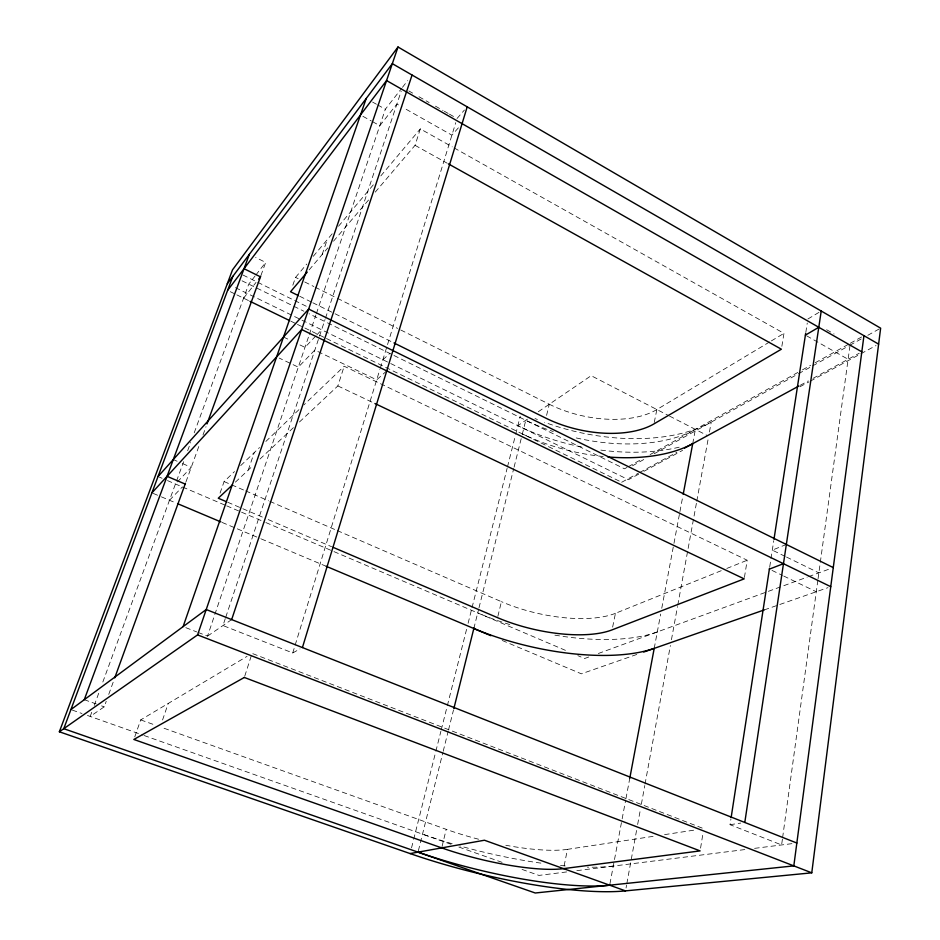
<?xml version="1.0" encoding="UTF-8"?>
<svg xmlns="http://www.w3.org/2000/svg" width="940" height="940" viewBox="0 0 940 940"><rect width="100%" height="100%" fill="white"/><g stroke="black" fill="none" stroke-linecap="round" stroke-linejoin="round"><path stroke-width="0.7" stroke-dasharray="4.7 3.53" d="M782.409 839.138L781.61 844.954L730.039 824.697L730.932 818.905M782.609 837.681L817.87 580.121M818.07 578.676L850.124 344.592M769.743 566.785L773.761 540.7M805.815 332.443L807.26 323.043M700.57 848.127L703.05 832.852M744.421 577.43L747.206 560.228L344.181 366.224L303.973 404.846M781.857 346.32L783.96 333.359L453.491 147.556M626.04 887.995L626.569 885.104M626.827 883.659L636.591 830.267M637.649 824.486L640.293 810.057M641.35 804.288L644.781 785.523M645.04 784.077L670.385 645.522M671.442 639.741L677.505 606.547M677.775 605.102L696.516 502.63M696.775 501.185L708.396 437.676M709.43 432.001L711.239 422.119A148.203 80.487 12.3 0 1 544.589 422.283M609.931 883.835L621.88 820.291M622.151 818.846L625.676 800.093M625.946 798.648L629.741 778.461M654.216 648.377L660.667 614.032M661.76 608.262L673.686 544.789M673.968 543.355L679.655 513.064M679.925 511.619L682.91 495.756M692.709 443.692L695.389 429.404A131.471 70.053 12.4 0 1 574.81 437.605M564.106 865.881L567.466 849.349L655.885 835.942M612.633 627.109L615.442 613.315L721.403 570.627M654.24 422.471L656.86 409.546L770.118 341.655M442.035 846.576L446.218 829.339L161.433 727.325M497.859 616.334L501.42 601.659L337.178 530.536M546.575 415.398L549.289 404.247L398.877 329.047M418.37 850.759L442.834 752.705M443.198 751.283L448.157 731.391M448.509 729.981L453.468 710.088M473.831 628.508L478.636 609.226M478.989 607.804L513.722 468.578M514.086 467.156L521.876 435.913M522.229 434.491L525.777 420.286A131.471 70.053 12.4 0 0 553.296 431.519M411.532 847.88L413.318 840.783M413.671 839.361L435.514 752.646M435.866 751.225L440.884 731.32M441.236 729.898L446.97 707.15M447.322 705.729L466.663 628.966M468.096 623.279L471.669 609.061M472.033 607.639L507.118 468.332M507.471 466.91L515.355 435.631M515.707 434.21L520.22 416.303M225.283 618.591L222.968 625.547L292.74 652.948L379.842 369.596M380.277 368.186L455.747 122.658M244.764 676.118L252.061 653.382L702.356 828.152M299.461 421.99L337.86 385.929L344.181 366.224M375.236 192.136L415.045 145.324L420.321 128.898L452.211 146.84M225.753 617.204L325.017 319.577M325.475 318.178L401.192 91.168M198.046 632.42L207.54 636.11L308.872 335.839M309.342 334.44L315.911 314.982M316.38 313.596L385.341 109.24L401.568 88.466M162.55 720.005L168.225 703.449M248.254 470.071L254.235 452.622M322.138 254.564L327.249 239.665M134.761 736.854L140.695 719.899L247.055 656.367M220.066 493.101L224.096 481.574L234.483 471.586M292.822 285.208L295.56 277.382L306.745 264.07M91.721 712.297L90.205 716.433L104.223 706.833L106.232 701.311M108.735 694.413L114.257 679.232M185.956 481.879L199.492 444.62M203.005 434.95L206.013 426.678M260.921 275.526L265.679 262.436L255.645 257.431M94.247 705.423L99.805 690.277M102.836 682.017L176.038 482.373M176.544 480.998L183.617 461.716M187.659 450.707L190.691 442.446M194.216 432.811L248.748 284.115L254.987 276.125M255.88 274.985L265.679 262.436M402.473 87.314L407.702 80.617M243.589 298.18L256.009 282.447M313.267 256.303L332.889 232.956M338.529 226.234L373.309 184.839M380.829 175.886L420.321 128.898M309.131 269.874L327.825 247.878M333.512 241.192L368.598 199.95M457.028 118.499L464.43 110.027M458.379 127.84L451.905 135.16L403.143 107.583M177.425 481.903L191.231 467.333L182.266 463.455M315.723 336.038L304.983 347.365L296.147 343.1M316.698 335.004L321.586 329.858M169.482 500.256L182.219 487.096M240.722 465.606L259.522 447.546M265.867 441.447L299.731 408.912M235.4 482.138L252.519 466.064M259.981 459.049L294.126 426.995M382.85 359.797L389.9 353.346M386.728 370.889L376.681 379.866L314.841 350.068L298.309 367.152L279.192 358.07M207.54 636.11L231.675 619.589M527.469 419.123L517.858 425.679A148.99 79.465 12.4 0 0 584.527 447.522M538.291 411.744L591.166 375.683L668.187 415.374M771.376 340.903L783.96 333.359M807.883 319.012L821.219 311.022M292.74 652.948L300.001 648.905M627.074 467.392L624.513 468.813L309.048 313.748M628.355 466.675L641.162 459.554M650.127 454.572L797.813 372.452M802.49 369.843L810.621 365.331M815.297 362.723L849.032 343.97M850.3 343.253L863.954 335.674M632.444 465.817L646.52 458.003M654.193 453.75L797.484 374.296M798.507 373.721L811.337 366.612M812.618 365.895L848.656 345.92M849.842 345.262L861.451 338.823M867.808 335.298L879.358 328.882M621.681 482.267L638.377 473.196M639.658 472.503L676.906 452.269M800.175 385.318L808.294 380.912M813.018 378.35L859.242 353.24M638.742 474.124L628.425 479.717L233.919 286.923M643.9 471.328L682.593 450.366M799.952 386.763L808.976 381.875M810.268 381.17L876.045 345.532M726.832 568.442L747.206 560.228M786.334 544.471L772.304 550.123L785.241 556.433M588.722 657.013L584.598 658.517L577.841 655.638M598.334 653.5L807.166 577.148M808.541 576.643L830.525 568.606M636.791 654.463L581.378 673.827L501.69 640.258M764.255 609.919L827.976 587.653M664.58 834.626L695.024 830.008M730.039 824.697L740.767 823.076M566.644 871.932L538.961 875.41L519.62 868.56M576.843 870.652L745.855 849.443M754.597 848.35L792.69 843.568M72.286 710.076L81.98 713.519M87.455 715.457L142.892 735.092M144.079 735.515L451.976 844.59M458.873 847.046L503.053 862.697M84.283 699.689L96.256 703.978M101.567 705.881L104.223 706.833M140.695 719.899L154.513 724.846M185.826 627.673L196.683 631.891M153.267 493.43L160.023 496.273M161.375 496.837L176.25 503.112M222.145 522.452L260.11 538.444M261.308 538.949L326.133 566.268M159.365 477.12L162.068 478.272M167.461 480.575L225.518 505.344M226.728 505.861L240.358 511.677M241.568 512.194L264.657 522.041M265.856 522.558L567.043 651.032M227.715 502.254L262.789 517.259M268.194 519.573L331.597 546.692M173.289 459.566L177.131 461.235M224.096 481.574L244.294 490.316M245.634 490.892L268.523 500.809M269.874 501.384L335.839 529.96M337.86 385.929L373.591 402.896M283.516 337.025L288.568 339.457M771.987 570.392L782.409 575.409M783.713 576.044L816.284 591.742M230.241 291.67L235.505 294.243M236.833 294.878L248.853 300.741M290.871 321.198L296.194 323.783M297.451 324.406L325.134 337.883M326.438 338.518L620.365 481.621M786.533 557.067L818.869 572.871M242.062 280.825L303.89 311.222M243.002 275.044L307.498 306.863M299.707 296.264L311.493 302.104M312.797 302.751L333.747 313.126M335.063 313.772L392.685 342.313M295.56 277.382L298.168 278.687M304.713 281.965L313.866 286.536M315.17 287.193L336.097 297.651M337.413 298.309L397.573 328.389M669.491 416.056L707.35 435.561M362.911 116.302L371.347 121.002M372.557 121.671L379.795 125.702L396.892 104.046L401.897 106.866M415.045 145.324L447.076 163.149M372.593 102.072L376.423 104.223M377.692 104.939L385.341 109.24M806.661 335.839L848.115 359.291M408.818 90.945L412.625 93.119M418.97 96.738L429.122 102.542M435.467 106.161L443.081 110.521M444.338 111.237L448.145 113.423M449.414 114.139L455.759 117.77M826.601 329.705L834.086 333.994M679.162 447.181A148.99 79.465 12.4 0 1 597.582 449.673M656.86 409.546A81.674 43.416 12.4 0 1 549.289 404.247M603.198 456.535A132.164 69.125 12.4 0 1 527.469 436.301M526.435 435.831A132.164 69.125 12.4 0 1 522.381 433.916M567.466 849.349A94.963 21.902 13.6 0 1 505.802 845.26M478.613 839.232A94.963 21.902 13.6 0 1 446.218 829.339M613.268 866.081A152.997 35.391 13.6 0 1 587.394 867.173M565.234 865.94A152.997 35.391 13.6 0 1 560.51 865.493M540.876 863.12A152.997 35.391 13.6 0 1 459.883 845.953M452.175 843.732A152.997 35.391 13.6 0 1 422.518 834.156M537.386 419.51A148.203 80.487 12.3 0 1 535.013 418.535M615.442 613.315A87.808 34.463 13 0 1 501.42 601.659M657.307 631.939A141.411 55.636 13 0 1 551.451 634.559M509.786 624.559A141.411 55.636 13 0 1 477.708 612.927"/><path stroke-width="1.41" d="M811.772 872.837L880.639 328.178L398.008 47L232.509 269.862L59.361 731.778L410.099 853.567A174.523 38.105 13.7 0 0 625.511 890.885L811.772 872.837L197.576 634.9L59.361 731.778M863.954 335.674L793.818 865.881L535.248 893L63.767 728.688L232.862 276.301M744.797 822.465L821.219 311.022M731.155 817.459L769.519 568.23M773.984 539.255L805.65 333.5M629.741 778.461L654.158 648.647M683.192 494.311L692.686 443.821M453.832 708.666L474.03 627.685M302.421 647.566L467.204 106.843M231.675 619.589L412.061 75.047M197.576 634.9L398.008 47M183.112 626.616L366.212 98.489M114.751 677.857L185.45 483.254M207.012 423.916L260.662 276.243M84.283 699.689L249.37 254.293M227.327 283.704L392.332 63.662L878.618 344.134M227.597 290.389L386.563 80.558L861.816 351.842M258.676 279.074L260.451 276.83L244.036 268.699M307.262 272.06L290.531 291.729L298.391 295.618M158.014 476.545L308.661 309.06L833.275 567.607M151.916 492.854L301.681 329.552L830.749 586.678M232.192 485.146L218.268 498.224L226.364 501.678M70.9 709.594L206.224 609.531L796.85 843.039M805.404 335.134L818.787 327.285M684.602 448.086L798.894 386.023M769.378 569.135L783.455 563.695M643.724 652.043L764.255 609.919M410.099 853.567L484.441 840.231L625.511 890.885M177.578 503.664L220.888 521.923M326.133 566.268L490.892 635.698M167.085 476.322L185.157 484.053M332.948 547.268L497.542 617.662A88.313 33.652 13.1 0 0 612.081 629.87L744.186 578.864L374.919 403.519M250.005 301.305L289.614 320.587M393.989 342.959L545.905 418.183A82.097 42.841 12.4 0 0 653.946 423.905L781.387 349.21L448.356 163.854M609.672 885.198A153.937 33.558 13.7 0 1 418.03 852.145M692.709 443.692A132.164 69.125 12.4 0 1 607.863 456.957M654.216 648.377A142.21 54.344 13.1 0 1 473.831 628.508M244.329 677.458L133.844 739.463L441.718 847.892A95.551 20.762 13.7 0 0 563.542 868.63L700.124 850.9L244.329 677.458"/></g></svg>
